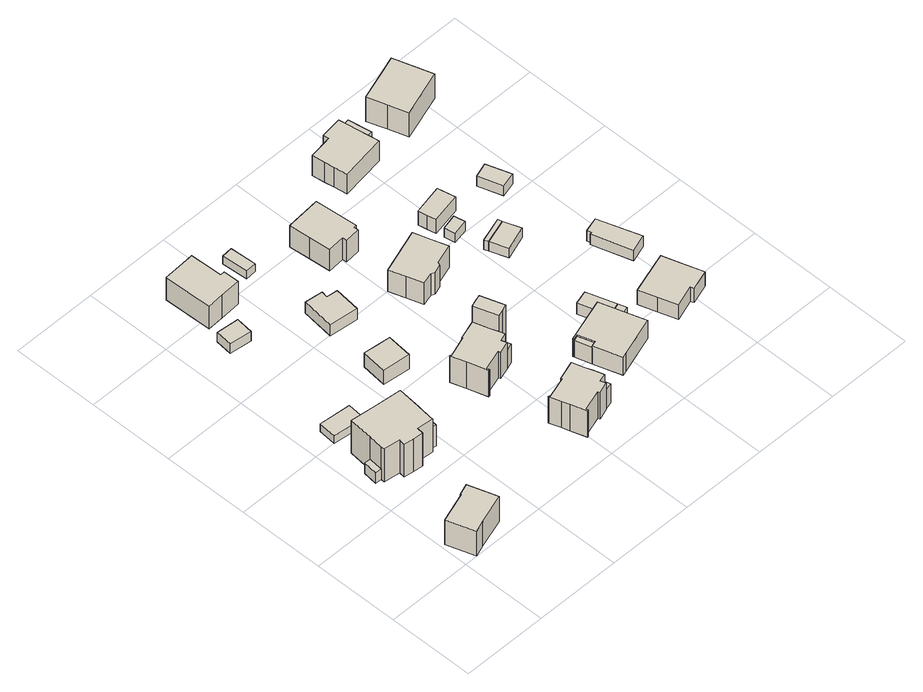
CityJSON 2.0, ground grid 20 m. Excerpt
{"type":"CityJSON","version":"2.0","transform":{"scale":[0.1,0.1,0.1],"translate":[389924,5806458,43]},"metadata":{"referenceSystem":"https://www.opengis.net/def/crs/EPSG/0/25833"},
"CityObjects":{
"building1":{"type":"Building","attributes":{"Gemeindeschluessel":"11000007","BezugspunktDach":"2200","function":"31001_1010","measuredHeight":6.95,"storeysAboveGround":2},"address":[{"country":"Germany","locality":"Berlin","thoroughfareNumber":"51","thoroughfareName":"Motzener Straße"}],"geometry":[{"type":"Solid","lod":"1","boundaries":[[[[0,1,2,3,4,5,6]],[[7,8,9,10,11,12,13]],[[7,13,6,5]],[[8,7,5,4]],[[9,8,4,3]],[[10,9,3,2]],[[11,10,2,1]],[[12,11,1,0]],[[13,12,0,6]]]]}]},
"building2":{"type":"Building","attributes":{"Gemeindeschluessel":"11000007","function":"31001_1010"},"address":[{"country":"Germany","locality":"Berlin","thoroughfareNumber":"49","thoroughfareName":"Motzener Straße"}],"children":["building2-1","building2-2","building2-3"]},
"building2-1":{"type":"BuildingPart","attributes":{"BezugspunktDach":"2200","measuredHeight":10.62,"storeysAboveGround":3},"parents":["building2"],"geometry":[{"type":"MultiSurface","lod":"1","boundaries":[[[14,15,16,17,18,19,20,21,22,23,24,25,26,27]],[[28,29,30,31,32,33,34,35,36,37,38,39,40,41]],[[28,41,27,26]],[[29,28,29,42,43,44,26,25]],[[30,29,25,24]],[[31,30,24,23]],[[32,31,23,22]],[[33,32,22,21]],[[45,46,21,20]],[[34,33,47,48]],[[35,34,20,19]],[[36,35,19,18]],[[37,36,18,17]],[[38,37,17,16]],[[39,38,16,15]],[[40,39,15,14]],[[41,40,14,27]],[[44,43,42,29,28]]]}]},
"building2-2":{"type":"BuildingPart","attributes":{"BezugspunktDach":"2200","measuredHeight":3,"storeysAboveGround":3},"parents":["building2"],"geometry":[{"type":"Solid","lod":"1","boundaries":[[[[43,42,49,50]],[[51,29,28,52]],[[51,52,50,49]],[[29,51,49,42]],[[52,28,43,50]],[[28,29,42,43]]]]}]},
"building2-3":{"type":"BuildingPart","attributes":{"BezugspunktDach":"2200","measuredHeight":5.86,"storeysAboveGround":3},"parents":["building2"],"geometry":[{"type":"Solid","lod":"1","boundaries":[[[[53,54,46,45]],[[47,55,56,48]],[[55,47,46,54]],[[56,55,54,53]],[[48,56,53,45]],[[47,48,45,46]]]]}]},
"building3":{"type":"Building","attributes":{"Gemeindeschluessel":"11000007","BezugspunktDach":"2200","function":"31001_2463","measuredHeight":2.24,"storeysAboveGround":1},"address":[{"country":"Germany","locality":"Berlin","thoroughfareNumber":"47 (1)","thoroughfareName":"Motzener Straße"}],"geometry":[{"type":"Solid","lod":"1","boundaries":[[[[57,58,59,60]],[[61,62,63,64]],[[61,64,60,59]],[[62,61,59,58]],[[63,62,58,57]],[[64,63,57,60]]]]}]},
"building4":{"type":"Building","attributes":{"Gemeindeschluessel":"11000007","BezugspunktDach":"2200","function":"31001_2463","measuredHeight":2.99,"storeysAboveGround":1},"address":[{"country":"Germany","locality":"Berlin","thoroughfareNumber":"45 (1)","thoroughfareName":"Motzener Straße"}],"geometry":[{"type":"Solid","lod":"1","boundaries":[[[[65,66,67,68]],[[69,70,71,72]],[[69,72,68,67]],[[70,69,67,66]],[[71,70,66,65]],[[72,71,65,68]]]]}]},
"building5":{"type":"Building","attributes":{"Gemeindeschluessel":"11000007","BezugspunktDach":"2200","function":"31001_1010","measuredHeight":7.23,"storeysAboveGround":1},"address":[{"country":"Germany","locality":"Berlin","thoroughfareNumber":"39","thoroughfareName":"Poleigrund"}],"geometry":[{"type":"Solid","lod":"1","boundaries":[[[[73,74,75,76,77,78,79,80]],[[81,82,83,84,85,86,87,88]],[[81,88,80,79]],[[82,81,79,78]],[[83,82,78,77]],[[84,83,77,76]],[[85,84,76,75]],[[86,85,75,74]],[[87,86,74,73]],[[88,87,73,80]]]]}]},
"building6":{"type":"Building","attributes":{"Gemeindeschluessel":"11000007","BezugspunktDach":"2200","function":"31001_1010","measuredHeight":4.34,"storeysAboveGround":1},"address":[{"country":"Germany","locality":"Berlin","thoroughfareNumber":"47","thoroughfareName":"Motzener Straße"}],"geometry":[{"type":"Solid","lod":"1","boundaries":[[[[89,90,91,92,93]],[[94,95,96,97,98]],[[94,98,93,92]],[[95,94,92,91]],[[96,95,91,90]],[[97,96,90,89]],[[98,97,89,93]]]]}]},
"building7":{"type":"Building","attributes":{"Gemeindeschluessel":"11000007","BezugspunktDach":"2200","function":"31001_1010","measuredHeight":9.77,"storeysAboveGround":1},"address":[{"country":"Germany","locality":"Berlin","thoroughfareNumber":"42A","thoroughfareName":"Schichauweg"}],"geometry":[{"type":"Solid","lod":"1","boundaries":[[[[99,100,101,102,103,104,105,106,107,108,109,110,111,112,113,114,115,116]],[[117,118,119,120,121,122,123,124,125,126,127,128,129,130,131,132,133,134]],[[117,134,116,115]],[[118,117,115,114]],[[119,118,114,113]],[[120,119,113,112]],[[121,120,112,111]],[[122,121,111,110]],[[123,122,110,109]],[[124,123,109,108]],[[125,124,108,107]],[[126,125,107,106]],[[127,126,106,105]],[[128,127,105,104]],[[129,128,104,103]],[[130,129,103,102]],[[131,130,102,101]],[[132,131,101,100]],[[133,132,100,99]],[[134,133,99,116]]]]}]},
"building8":{"type":"Building","attributes":{"Gemeindeschluessel":"11000007","BezugspunktDach":"2200","function":"31001_1010","measuredHeight":3.08,"storeysAboveGround":1},"address":[{"country":"Germany","locality":"Berlin","thoroughfareNumber":"45","thoroughfareName":"Motzener Straße"}],"geometry":[{"type":"Solid","lod":"1","boundaries":[[[[135,136,137,138,139,140]],[[141,142,143,144,145,146]],[[141,146,140,139]],[[142,141,139,138]],[[143,142,138,137]],[[144,143,137,136]],[[145,144,136,135]],[[146,145,135,140]]]]}]},
"building9":{"type":"Building","attributes":{"Gemeindeschluessel":"11000007","BezugspunktDach":"2200","function":"31001_1010","measuredHeight":10.33,"storeysAboveGround":1},"address":[{"country":"Germany","locality":"Berlin","thoroughfareNumber":"42","thoroughfareName":"Schichauweg"}],"geometry":[{"type":"Solid","lod":"1","boundaries":[[[[147,148,149,150,151,152,153,154,155,156,157,158,159,160,161,162,163]],[[164,165,166,167,168,169,170,171,172,173,174,175,176,177,178,179,180]],[[164,180,163,162]],[[165,164,162,161]],[[166,165,161,160]],[[167,166,160,159]],[[168,167,159,158]],[[169,168,158,157]],[[170,169,157,156]],[[171,170,156,155]],[[172,171,155,154]],[[173,172,154,153]],[[174,173,153,152]],[[175,174,152,151]],[[176,175,151,150]],[[177,176,150,149]],[[178,177,149,148]],[[179,178,148,147]],[[180,179,147,163]]]]}]},
"building10":{"type":"Building","attributes":{"Gemeindeschluessel":"11000007","BezugspunktDach":"2200","function":"31001_2463","measuredHeight":2.19,"storeysAboveGround":1},"address":[{"country":"Germany","locality":"Berlin","thoroughfareNumber":"39 (1)","thoroughfareName":"Poleigrund"}],"geometry":[{"type":"Solid","lod":"1","boundaries":[[[[181,182,183,184]],[[185,186,187,188]],[[185,188,184,183]],[[186,185,183,182]],[[187,186,182,181]],[[188,187,181,184]]]]}]},
"building11":{"type":"Building","attributes":{"Gemeindeschluessel":"11000007","BezugspunktDach":"2200","function":"51009_1610","measuredHeight":5.38,"storeysAboveGround":0},"address":[{"country":"Germany","locality":"Berlin"}],"geometry":[{"type":"Solid","lod":"1","boundaries":[[[[189,190,191,192]],[[193,194,195,196]],[[193,196,192,191]],[[194,193,191,190]],[[195,194,190,189]],[[196,195,189,192]]]]}]},
"building12":{"type":"Building","attributes":{"Gemeindeschluessel":"11000007","BezugspunktDach":"2200","function":"51009_1610","measuredHeight":5.18,"storeysAboveGround":0},"address":[{"country":"Germany","locality":"Berlin"}],"geometry":[{"type":"Solid","lod":"1","boundaries":[[[[197,198,199,200]],[[171,201,173,172]],[[171,172,200,199]],[[201,171,199,198]],[[173,201,198,197]],[[172,173,197,200]]]]}]},
"building13":{"type":"Building","attributes":{"Gemeindeschluessel":"11000007","BezugspunktDach":"2200","function":"31001_2463","measuredHeight":12.62,"storeysAboveGround":1},"address":[{"country":"Germany","locality":"Berlin","thoroughfareNumber":"42 (1)","thoroughfareName":"Schichauweg"}],"geometry":[{"type":"Solid","lod":"1","boundaries":[[[[202,203,204,205,206,207]],[[208,209,210,211,212,213]],[[208,213,207,206]],[[209,208,206,205]],[[210,209,205,204]],[[211,210,204,203]],[[212,211,203,202]],[[213,212,202,207]]]]}]},
"building14":{"type":"Building","attributes":{"Gemeindeschluessel":"11000007","BezugspunktDach":"2200","function":"51009_1610","measuredHeight":4.71,"storeysAboveGround":0},"address":[{"country":"Germany","locality":"Berlin"}],"geometry":[{"type":"Solid","lod":"1","boundaries":[[[[214,215,216,217]],[[218,219,220,221]],[[218,221,217,216]],[[219,218,216,215]],[[220,219,215,214]],[[221,220,214,217]]]]}]},
"building15":{"type":"Building","attributes":{"Gemeindeschluessel":"11000007","BezugspunktDach":"2200","function":"31001_1010","measuredHeight":8.61,"storeysAboveGround":1},"address":[{"country":"Germany","locality":"Berlin","thoroughfareNumber":"37A","thoroughfareName":"Poleigrund"}],"geometry":[{"type":"Solid","lod":"1","boundaries":[[[[222,223,224,225,226,227,228,229,230,231]],[[232,233,234,235,236,237,238,239,240,241]],[[232,241,231,230]],[[233,232,230,229]],[[234,233,229,228]],[[235,234,228,227]],[[236,235,227,226]],[[237,236,226,225]],[[238,237,225,224]],[[239,238,224,223]],[[240,239,223,222]],[[241,240,222,231]]]]}]},
"building16":{"type":"Building","attributes":{"Gemeindeschluessel":"11000007","BezugspunktDach":"2200","function":"31001_1010","measuredHeight":7.73,"storeysAboveGround":1},"address":[{"country":"Germany","locality":"Berlin","thoroughfareNumber":"37","thoroughfareName":"Poleigrund"}],"geometry":[{"type":"Solid","lod":"1","boundaries":[[[[242,243,244,245,246,247,248,249,250,251]],[[252,253,254,255,256,257,258,259,260,261]],[[252,261,251,250]],[[253,252,250,249]],[[254,253,249,248]],[[255,254,248,247]],[[256,255,247,246]],[[257,256,246,245]],[[258,257,245,244]],[[259,258,244,243]],[[260,259,243,242]],[[261,260,242,251]]]]}]},
"building17":{"type":"Building","attributes":{"Gemeindeschluessel":"11000007","BezugspunktDach":"2200","function":"31001_1010","measuredHeight":6.47,"storeysAboveGround":1},"address":[{"country":"Germany","locality":"Berlin","thoroughfareNumber":"40","thoroughfareName":"Schichauweg"}],"geometry":[{"type":"Solid","lod":"1","boundaries":[[[[262,263,264,265,266,267,268,269,270,271,272,273,274]],[[275,276,277,278,279,280,281,282,220,219,218,221,283]],[[275,283,274,273]],[[276,275,273,272]],[[277,276,272,271]],[[278,277,271,270]],[[279,278,270,269]],[[280,279,269,268]],[[281,280,268,267]],[[282,281,267,266]],[[220,282,266,265]],[[219,220,265,264]],[[218,219,264,263]],[[221,218,263,262]],[[283,221,262,274]]]]}]},
"building18":{"type":"Building","attributes":{"Gemeindeschluessel":"11000007","BezugspunktDach":"2200","function":"31001_2463","measuredHeight":3.08,"storeysAboveGround":1},"address":[{"country":"Germany","locality":"Berlin","thoroughfareNumber":"40 (1)","thoroughfareName":"Schichauweg"}],"geometry":[{"type":"Solid","lod":"1","boundaries":[[[[284,285,286,287,288,289]],[[290,291,292,293,294,295]],[[290,295,289,288]],[[291,290,288,287]],[[292,291,287,286]],[[293,292,286,285]],[[294,293,285,284]],[[295,294,284,289]]]]}]},
"building19":{"type":"Building","attributes":{"Gemeindeschluessel":"11000007","BezugspunktDach":"2200","function":"51009_1610","measuredHeight":3,"storeysAboveGround":0},"address":[{"country":"Germany","locality":"Berlin"}],"geometry":[{"type":"Solid","lod":"1","boundaries":[[[[296,297,287,286]],[[298,299,279,278]],[[298,278,286,287]],[[299,298,287,297]],[[279,299,297,296]],[[278,279,296,286]]]]}]},
"building20":{"type":"Building","attributes":{"Gemeindeschluessel":"11000007","BezugspunktDach":"2200","function":"31001_2724","measuredHeight":2.58,"storeysAboveGround":1},"address":[{"country":"Germany","locality":"Berlin","thoroughfareNumber":"35 (3)","thoroughfareName":"Poleigrund"}],"geometry":[{"type":"Solid","lod":"1","boundaries":[[[[300,301,302,303]],[[304,305,306,307]],[[304,307,303,302]],[[305,304,302,301]],[[306,305,301,300]],[[307,306,300,303]]]]}]},
"building21":{"type":"Building","attributes":{"Gemeindeschluessel":"11000007","BezugspunktDach":"2200","function":"31001_2143","measuredHeight":4.67,"storeysAboveGround":1},"address":[{"country":"Germany","locality":"Berlin","thoroughfareNumber":"35 (2)","thoroughfareName":"Poleigrund"}],"geometry":[{"type":"Solid","lod":"1","boundaries":[[[[308,309,310,311,312]],[[313,314,315,316,317]],[[313,317,312,311]],[[314,313,311,310]],[[315,314,310,309]],[[316,315,309,308]],[[317,316,308,312]]]]}]},
"building22":{"type":"Building","attributes":{"Gemeindeschluessel":"11000007","BezugspunktDach":"2200","function":"51009_1610","measuredHeight":2.77,"storeysAboveGround":0},"address":[{"country":"Germany","locality":"Berlin"}],"geometry":[{"type":"Solid","lod":"1","boundaries":[[[[318,319,320,321]],[[322,323,324,325]],[[322,325,321,320]],[[323,322,320,319]],[[324,323,319,318]],[[325,324,318,321]]]]}]},
"building23":{"type":"Building","attributes":{"Gemeindeschluessel":"11000007","BezugspunktDach":"2200","function":"31001_2143","measuredHeight":2.77,"storeysAboveGround":1},"address":[{"country":"Germany","locality":"Berlin","thoroughfareNumber":"38 (2)","thoroughfareName":"Schichauweg"}],"geometry":[{"type":"Solid","lod":"1","boundaries":[[[[326,327,319,318]],[[323,328,329,324]],[[323,324,318,319]],[[328,323,319,327]],[[329,328,327,326]],[[324,329,326,318]]]]}]},
"building24":{"type":"Building","attributes":{"Gemeindeschluessel":"11000007","BezugspunktDach":"2200","function":"31001_1010","measuredHeight":4.69,"storeysAboveGround":1},"address":[{"country":"Germany","locality":"Berlin","thoroughfareNumber":"38","thoroughfareName":"Schichauweg"}],"geometry":[{"type":"Solid","lod":"1","boundaries":[[[[330,331,332,333,334,335,336,337]],[[338,339,340,341,342,343,344,345]],[[338,345,337,336]],[[339,338,336,335]],[[340,339,335,334]],[[341,340,334,333]],[[342,341,333,332]],[[343,342,332,331]],[[344,343,331,330]],[[345,344,330,337]]]]}]},
"building25":{"type":"Building","attributes":{"Gemeindeschluessel":"11000007","BezugspunktDach":"2200","function":"31001_1010","measuredHeight":7.2,"storeysAboveGround":1},"address":[{"country":"Germany","locality":"Berlin","thoroughfareNumber":"35","thoroughfareName":"Poleigrund"}],"geometry":[{"type":"Solid","lod":"1","boundaries":[[[[346,347,348,349,350,351,352,353,354,355]],[[356,357,358,359,360,361,362,363,364,365]],[[356,365,355,354]],[[357,356,354,353]],[[358,357,353,352]],[[359,358,352,351]],[[360,359,351,350]],[[361,360,350,349]],[[362,361,349,348]],[[363,362,348,347]],[[364,363,347,346]],[[365,364,346,355]]]]}]},
"building26":{"type":"Building","attributes":{"Gemeindeschluessel":"11000007","BezugspunktDach":"2200","function":"31001_2463","measuredHeight":2.98,"storeysAboveGround":1},"address":[{"country":"Germany","locality":"Berlin","thoroughfareNumber":"38 (1)","thoroughfareName":"Schichauweg"}],"geometry":[{"type":"Solid","lod":"1","boundaries":[[[[366,367,368,369,370,371]],[[372,373,374,375,376,377]],[[372,377,371,370]],[[373,372,370,369]],[[374,373,369,368]],[[375,374,368,367]],[[376,375,367,366]],[[377,376,366,371]]]]}]},
"building27":{"type":"Building","attributes":{"Gemeindeschluessel":"11000007","BezugspunktDach":"2200","function":"31001_2463","measuredHeight":3.01,"storeysAboveGround":1},"address":[{"country":"Germany","locality":"Berlin","thoroughfareNumber":"35 (1)","thoroughfareName":"Poleigrund"}],"geometry":[{"type":"Solid","lod":"1","boundaries":[[[[378,379,380,381]],[[382,383,384,385]],[[382,385,381,380]],[[383,382,380,379]],[[384,383,379,378]],[[385,384,378,381]]]]}]},
"building28":{"type":"Building","attributes":{"Gemeindeschluessel":"11000007","BezugspunktDach":"2200","function":"31001_2463","measuredHeight":2.74,"storeysAboveGround":1},"address":[{"country":"Germany","locality":"Berlin","thoroughfareNumber":"33 (1)","thoroughfareName":"Poleigrund"}],"geometry":[{"type":"Solid","lod":"1","boundaries":[[[[386,387,388,389]],[[390,391,392,393]],[[390,393,389,388]],[[391,390,388,387]],[[392,391,387,386]],[[393,392,386,389]]]]}]},
"building29":{"type":"Building","attributes":{"Gemeindeschluessel":"11000007","BezugspunktDach":"2200","function":"31001_1010","measuredHeight":8.64,"storeysAboveGround":1},"address":[{"country":"Germany","locality":"Berlin","thoroughfareNumber":"33A","thoroughfareName":"Poleigrund"}],"geometry":[{"type":"Solid","lod":"1","boundaries":[[[[394,395,396,397,398,399,400]],[[401,402,403,404,405,406,407]],[[401,407,400,399]],[[402,401,399,398]],[[403,402,398,397]],[[404,403,397,396]],[[405,404,396,395]],[[406,405,395,394]],[[407,406,394,400]]]]}]}
},
"vertices":[
[29,0,75],[56,9,75],[124,31,75],[102,98,75],[76,89,75],[77,87,75],[8,64,75],[77,87,5],[76,89,5],[102,98,5],[124,31,5],[56,9,5],[29,0,5],[8,64,5],
[82,256,97],[80,242,97],[103,239,97],[125,237,97],[127,252,97],[165,248,97],[165,256,97],[169,289,97],[175,345,97],[115,351,97],[54,358,97],[48,302,97],[45,269,97],[44,261,97],[45,269,4],[48,302,4],[54,358,4],[115,351,4],[175,345,4],[169,289,4],[165,256,4],[165,248,4],[127,252,4],[125,237,4],[103,239,4],[80,242,4],[82,256,4],[44,261,4],[48,302,34],[45,269,34],[45,269,19],[165,256,64],[169,289,64],[169,289,5],[165,256,5],
[34,303,34],[30,270,34],[34,303,4],[30,270,4],
[180,254,64],[184,287,64],[184,287,5],[180,254,5],
[121,390,27],[125,432,27],[52,439,27],[48,398,27],[52,439,5],[125,432,5],[121,390,5],[48,398,5],
[129,698,30],[134,738,30],[82,743,30],[78,704,30],[82,743,4],[134,738,4],[129,698,4],[78,704,4],
[96,778,67],[134,780,67],[181,782,67],[180,819,67],[170,819,67],[167,893,67],[130,891,67],[93,889,67],[130,891,3],[167,893,3],[170,819,3],[180,819,3],[181,782,3],[134,780,3],[96,778,3],[93,889,3],
[287,430,45],[293,488,45],[262,491,45],[231,495,45],[224,436,45],[231,495,5],[262,491,5],[293,488,5],[287,430,5],[224,436,5],
[381,114,80],[386,97,80],[398,61,80],[400,62,80],[399,66,80],[446,82,80],[448,77,80],[474,86,80],[470,98,80],[488,103,80],[480,128,80],[474,144,80],[466,171,80],[422,157,80],[423,154,80],[375,139,80],[374,141,80],[372,141,80],[374,141,5],[375,139,5],[423,154,5],[422,157,5],[466,171,5],[474,144,5],[480,128,5],[488,103,5],[470,98,5],[474,86,5],[448,77,5],[446,82,5],[399,66,5],[400,62,5],[398,61,5],[386,97,5],[381,114,5],[372,141,5],
[309,590,36],[316,650,36],[291,653,36],[293,668,36],[252,673,36],[243,597,36],[252,673,5],[293,668,5],[291,653,5],[316,650,5],[309,590,5],[243,597,5],
[327,315,80],[341,270,80],[344,271,80],[342,276,80],[389,291,80],[391,286,80],[417,295,80],[413,307,80],[431,313,80],[427,326,80],[420,345,80],[409,380,80],[365,366,80],[366,364,80],[319,348,80],[318,350,80],[316,350,80],[318,350,5],[319,348,5],[366,364,5],[365,366,5],[409,380,5],[420,345,5],[427,326,5],[431,313,5],[413,307,5],[417,295,5],[391,286,5],[389,291,5],[342,276,5],[344,271,5],[341,270,5],[327,315,5],[316,350,5],
[239,816,25],[264,818,25],[260,878,25],[235,876,25],[260,878,3],[264,818,3],[239,816,3],[235,876,3],
[474,86,60],[492,91,60],[488,103,60],[470,98,60],[488,103,6],[492,91,6],[474,86,6],[470,98,6],
[417,295,57],[435,301,57],[431,313,57],[413,307,57],[435,301,5],
[427,326,126],[441,330,126],[455,335,126],[437,389,126],[423,385,126],[409,380,126],[423,385,4],[437,389,4],[455,335,4],[441,330,4],[427,326,4],[409,380,4],
[538,186,54],[551,190,54],[539,227,54],[527,223,54],[539,227,7],[551,190,7],[538,186,7],[527,223,7],
[360,765,65],[364,716,65],[402,719,65],[403,709,65],[438,712,65],[437,722,65],[444,723,65],[440,772,65],[435,821,65],[355,814,65],[435,821,4],[440,772,4],[444,723,4],[437,722,4],[438,712,4],[403,709,4],[402,719,4],[364,716,4],[360,765,4],[355,814,4],
[414,561,67],[426,524,67],[452,532,67],[460,528,67],[479,535,67],[483,542,67],[528,557,67],[516,594,67],[504,632,67],[402,598,67],[504,632,6],[516,594,6],[528,557,6],[483,542,6],[479,535,6],[460,528,6],[452,532,6],[426,524,6],[414,561,6],[402,598,6],
[527,223,58],[539,227,58],[551,190,58],[538,186,58],[559,123,58],[571,127,58],[660,156,58],[642,212,58],[636,231,58],[627,259,58],[624,257,58],[538,230,58],[526,226,58],[538,230,7],[624,257,7],[627,259,7],[636,231,7],[642,212,7],[660,156,7],[571,127,7],[559,123,7],[526,226,7],
[624,257,37],[627,259,37],[636,231,37],[665,240,37],[643,307,37],[611,298,37],[643,307,6],[665,240,6],[636,231,6],[627,259,6],[624,257,6],[611,298,6],
[642,212,37],[671,221,37],[665,240,7],[671,221,7],
[582,593,33],[617,600,33],[612,626,33],[577,618,33],[612,626,7],[617,600,7],[582,593,7],[577,618,7],
[569,655,47],[573,635,47],[641,649,47],[632,690,47],[565,676,47],[632,690,7],[641,649,7],[573,635,7],[569,655,7],[565,676,7],
[611,532,33],[667,550,33],[664,560,33],[608,542,33],[664,560,6],[667,550,6],[611,532,6],[608,542,6],
[626,492,33],[681,511,33],[681,511,6],[626,492,6],
[723,190,47],[737,148,47],[786,165,47],[789,157,47],[834,172,47],[818,221,47],[805,262,47],[710,232,47],[805,262,6],[818,221,6],[834,172,6],[789,157,6],[786,165,6],[737,148,6],[723,190,6],[710,232,6],
[519,880,64],[523,858,64],[527,828,64],[632,844,64],[627,873,64],[624,896,64],[617,938,64],[567,931,64],[569,918,64],[515,910,64],[569,918,8],[567,931,8],[617,938,8],[624,896,8],[627,873,8],[632,844,8],[527,828,8],[523,858,8],[519,880,8],[515,910,8],
[787,316,35],[826,329,35],[794,426,35],[761,416,35],[764,406,35],[759,405,35],[764,406,5],[761,416,5],[794,426,5],[826,329,5],[787,316,5],[759,405,5],
[628,883,37],[656,888,37],[647,942,37],[619,938,37],[647,942,7],[656,888,7],[628,883,7],[619,938,7],
[734,611,34],[768,620,34],[749,677,34],[716,666,34],[749,677,6],[768,620,6],[734,611,6],[716,666,6],
[703,891,75],[717,847,75],[823,882,75],[809,926,75],[807,932,75],[795,970,75],[688,935,75],[795,970,6],[807,932,6],[809,926,6],[823,882,6],[717,847,6],[703,891,6],[688,935,6]
]}
